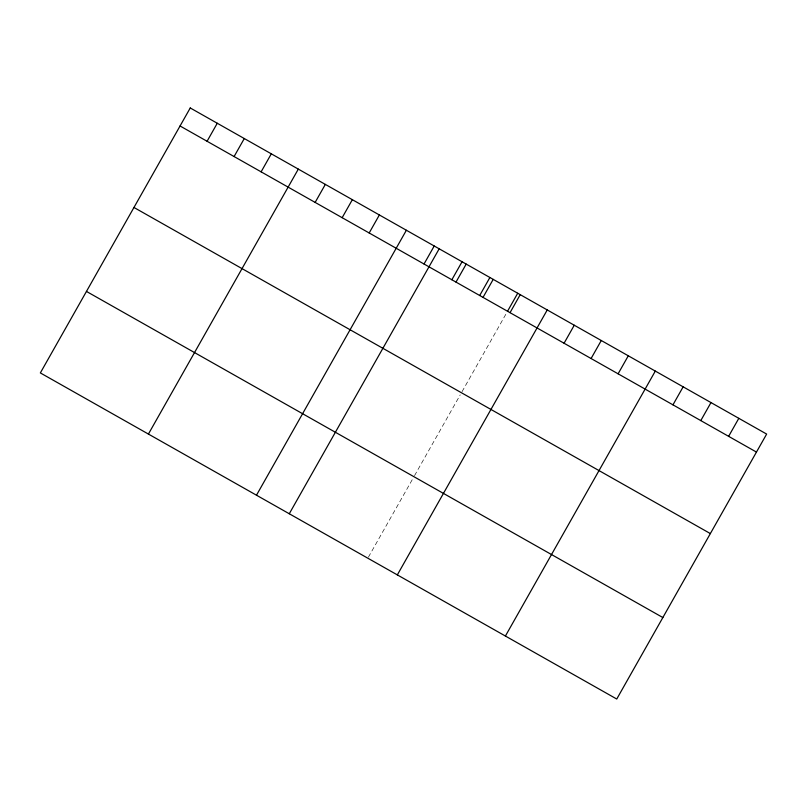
<?xml version="1.0" encoding="UTF-8"?>
<svg xmlns="http://www.w3.org/2000/svg" width="807" height="807" viewBox="0 0 807 807"><rect width="100%" height="100%" fill="white"/><g stroke="black" fill="none" stroke-linecap="round" stroke-linejoin="round"><path stroke-width="0.61" stroke-dasharray="4.04 3.03" d="M368.426 557.123L413.325 477.774M414.536 475.626L460.212 394.895M462.038 391.677L506.927 312.329"/><path stroke-width="1.21" d="M207.076 141.265L217.265 123.259M234.091 156.548L244.289 138.542M261.115 171.841L271.303 153.824M148.417 434.065L298.318 169.107M315.144 202.406L325.332 184.4M342.158 217.688L352.346 199.682M369.182 232.981L379.371 214.965M256.485 495.205L406.385 230.247M424.028 264.01L434.216 246.004M289.279 513.756L439.179 248.808M451.859 279.757L462.058 261.75M456.005 282.097L466.194 264.091M479.701 295.503L489.889 277.497M483.02 297.39L493.208 279.373M507.532 311.26L517.721 293.244M510.034 312.672L520.222 294.656M397.337 574.897L547.247 309.949M564.073 343.237L574.261 325.231M591.087 358.53L601.276 340.514M618.101 373.812L628.29 355.796M505.404 636.037L655.304 371.089M672.957 404.842L683.146 386.835M700.789 420.598L710.977 402.582M728.62 436.345L738.819 418.329M180.062 125.983L756.462 452.091M133.962 207.47L710.352 533.578M86.46 291.428L662.85 617.537M190.25 107.967L40.35 372.925L616.75 699.033L766.65 434.075L190.25 107.967"/></g></svg>
